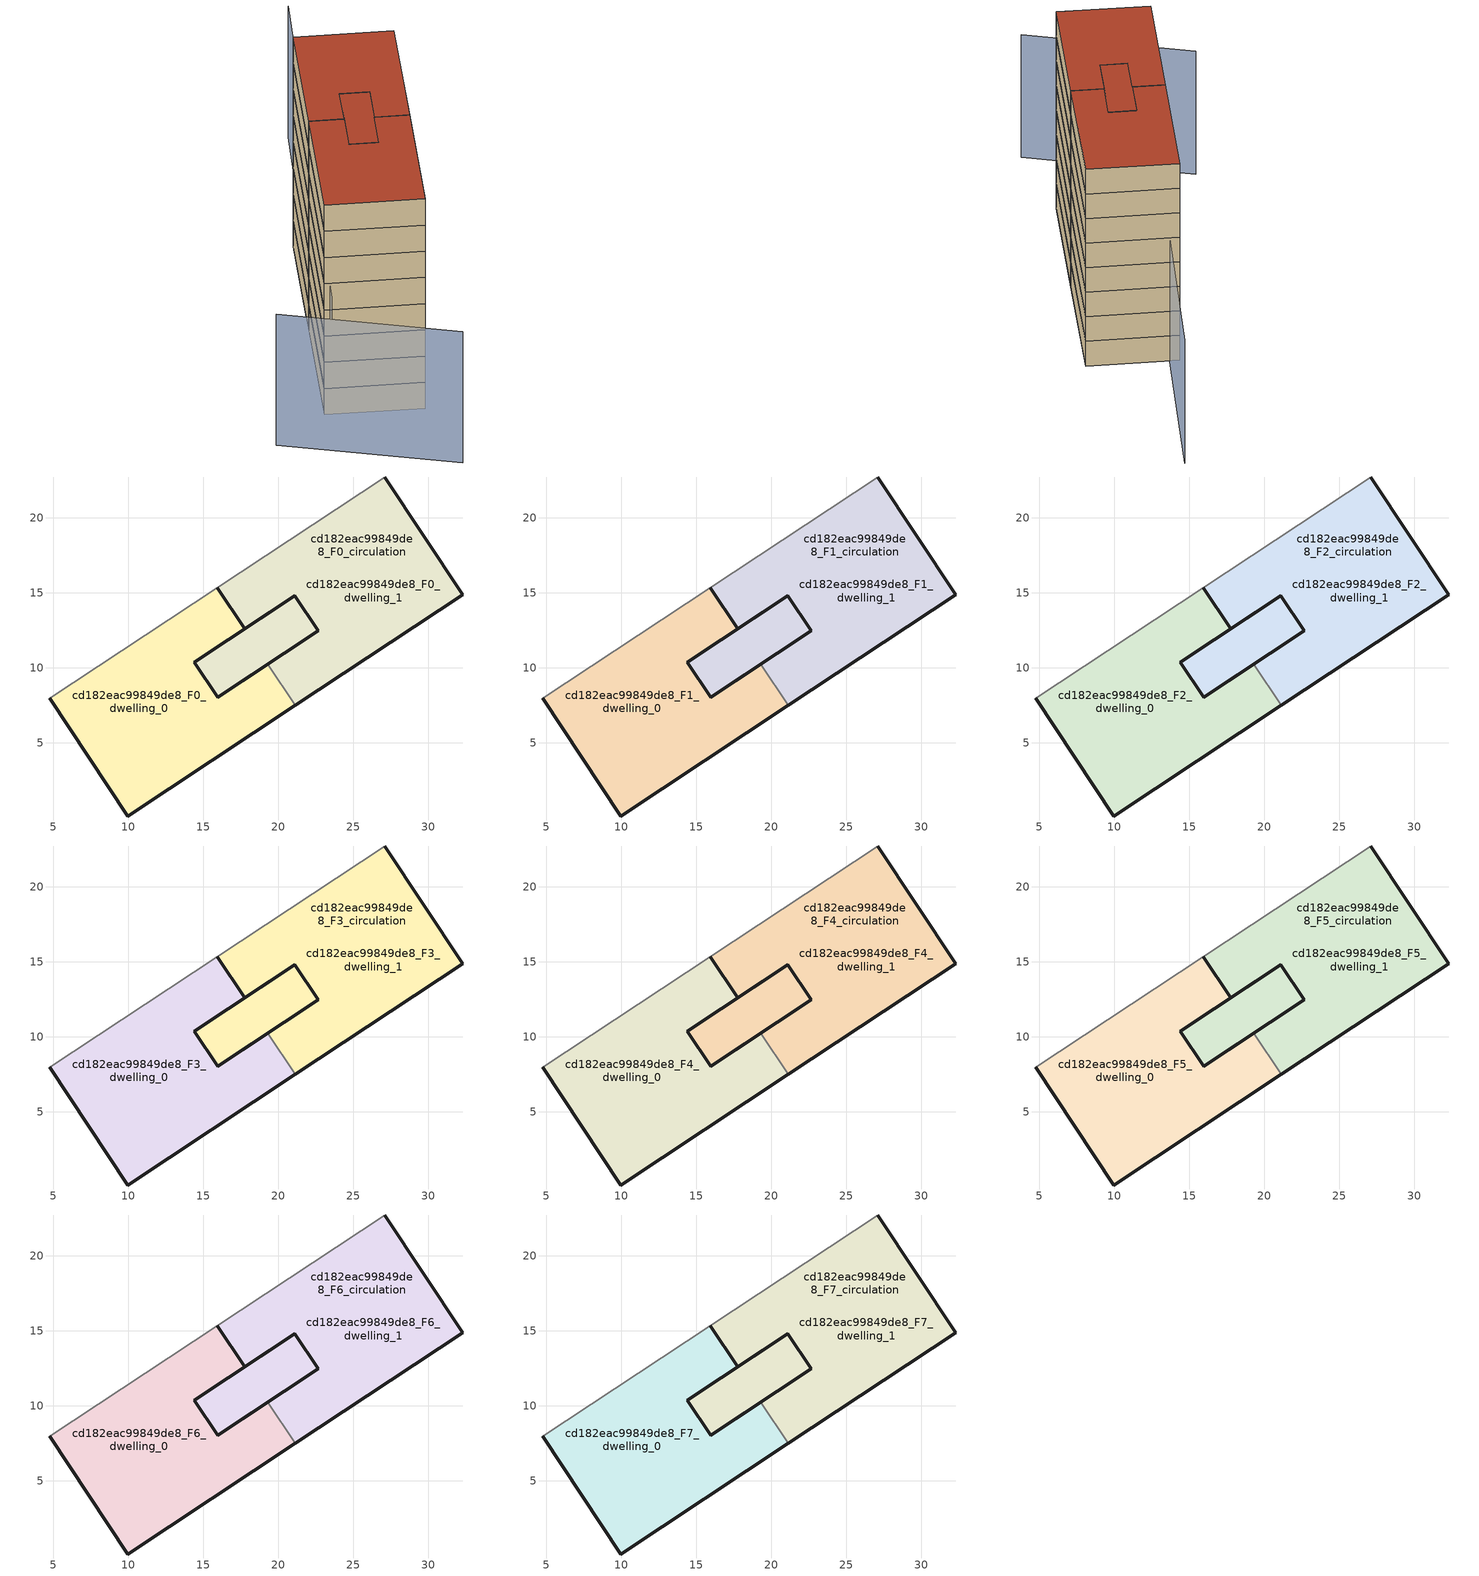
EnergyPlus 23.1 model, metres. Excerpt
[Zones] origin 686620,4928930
cd182eac99849de8_F0_dwelling_0
 floor ground (EU_floor_Construction): 17.77,12.59 14.42,10.37 15.97,8.02 19.32,10.23 21.13,7.49 9.97,0.11 4.79,7.95 15.95,15.33 z0
 wall outside (EU_wall_Construction): 4.79,7.95 9.97,0.11 21.13,7.49 / 19.32,10.23 15.97,8.02 14.42,10.37 17.77,12.59 15.95,15.33 z0:3
 wall adiabatic (EU_wall_Construction): 15.95,15.33 4.79,7.95 z0:3
 wall to cd182eac99849de8_F0_dwelling_1 (EU_wall_Construction): 21.13,7.49 19.32,10.23 z0:3
cd182eac99849de8_F0_dwelling_1
 floor ground (EU_floor_Construction): 27.12,22.71 32.3,14.87 21.13,7.49 19.32,10.23 22.67,12.45 21.12,14.8 17.77,12.59 15.95,15.33 z0; 21.12,14.8 22.67,12.45 19.32,10.23 15.97,8.02 14.42,10.37 17.77,12.59 z0
 wall outside (EU_wall_Construction): 21.13,7.49 32.3,14.87 27.12,22.71 / 15.95,15.33 17.77,12.59 21.12,14.8 22.67,12.45 19.32,10.23 z0:3
 wall adiabatic (EU_wall_Construction): 27.12,22.71 15.95,15.33 z0:3
cd182eac99849de8_F0_circulation
 floor ground (EU_floor_Construction): 27.12,22.71 32.3,14.87 21.13,7.49 19.32,10.23 22.67,12.45 21.12,14.8 17.77,12.59 15.95,15.33 z0; 21.12,14.8 22.67,12.45 19.32,10.23 15.97,8.02 14.42,10.37 17.77,12.59 z0
 wall outside (EU_wall_Construction): 22.67,12.45 21.12,14.8 14.42,10.37 15.97,8.02 22.67,12.45 z0:3
cd182eac99849de8_F1_dwelling_0
 floor to cd182eac99849de8_F0_dwelling_0 (EU_floor_Construction): 17.77,12.59 14.42,10.37 15.97,8.02 19.32,10.23 21.13,7.49 9.97,0.11 4.79,7.95 15.95,15.33 z3
 wall outside (EU_wall_Construction): 4.79,7.95 9.97,0.11 21.13,7.49 / 19.32,10.23 15.97,8.02 14.42,10.37 17.77,12.59 15.95,15.33 z3:6
 wall adiabatic (EU_wall_Construction): 15.95,15.33 4.79,7.95 z3:6
 wall to cd182eac99849de8_F1_dwelling_1 (EU_wall_Construction): 21.13,7.49 19.32,10.23 z3:6
cd182eac99849de8_F1_dwelling_1
 floor outside (EU_floor_Construction): 27.12,22.71 32.3,14.87 21.13,7.49 19.32,10.23 22.67,12.45 21.12,14.8 17.77,12.59 15.95,15.33 z3; 21.12,14.8 22.67,12.45 19.32,10.23 15.97,8.02 14.42,10.37 17.77,12.59 z3
 wall outside (EU_wall_Construction): 21.13,7.49 32.3,14.87 27.12,22.71 / 15.95,15.33 17.77,12.59 21.12,14.8 22.67,12.45 19.32,10.23 z3:6
 wall adiabatic (EU_wall_Construction): 27.12,22.71 15.95,15.33 z3:6
cd182eac99849de8_F1_circulation
 floor to cd182eac99849de8_F0_circulation (EU_floor_Construction): 21.12,14.8 22.67,12.45 19.32,10.23 15.97,8.02 14.42,10.37 17.77,12.59 z3; 27.12,22.71 32.3,14.87 21.13,7.49 19.32,10.23 22.67,12.45 21.12,14.8 17.77,12.59 15.95,15.33 z3
 wall outside (EU_wall_Construction): 22.67,12.45 21.12,14.8 14.42,10.37 15.97,8.02 22.67,12.45 z3:6
cd182eac99849de8_F2_dwelling_0
 floor to cd182eac99849de8_F1_dwelling_0 (EU_floor_Construction): 17.77,12.59 14.42,10.37 15.97,8.02 19.32,10.23 21.13,7.49 9.97,0.11 4.79,7.95 15.95,15.33 z6
 wall outside (EU_wall_Construction): 4.79,7.95 9.97,0.11 21.13,7.49 / 19.32,10.23 15.97,8.02 14.42,10.37 17.77,12.59 15.95,15.33 z6:9
 wall adiabatic (EU_wall_Construction): 15.95,15.33 4.79,7.95 z6:9
 wall to cd182eac99849de8_F2_dwelling_1 (EU_wall_Construction): 21.13,7.49 19.32,10.23 z6:9
cd182eac99849de8_F2_dwelling_1
 floor outside (EU_floor_Construction): 27.12,22.71 32.3,14.87 21.13,7.49 19.32,10.23 22.67,12.45 21.12,14.8 17.77,12.59 15.95,15.33 z6; 21.12,14.8 22.67,12.45 19.32,10.23 15.97,8.02 14.42,10.37 17.77,12.59 z6
 wall outside (EU_wall_Construction): 21.13,7.49 32.3,14.87 27.12,22.71 / 15.95,15.33 17.77,12.59 21.12,14.8 22.67,12.45 19.32,10.23 z6:9
 wall adiabatic (EU_wall_Construction): 27.12,22.71 15.95,15.33 z6:9
cd182eac99849de8_F2_circulation
 floor to cd182eac99849de8_F1_circulation (EU_floor_Construction): 21.12,14.8 22.67,12.45 19.32,10.23 15.97,8.02 14.42,10.37 17.77,12.59 z6; 27.12,22.71 32.3,14.87 21.13,7.49 19.32,10.23 22.67,12.45 21.12,14.8 17.77,12.59 15.95,15.33 z6
 wall outside (EU_wall_Construction): 22.67,12.45 21.12,14.8 14.42,10.37 15.97,8.02 22.67,12.45 z6:9
cd182eac99849de8_F3_dwelling_0
 floor to cd182eac99849de8_F2_dwelling_0 (EU_floor_Construction): 17.77,12.59 14.42,10.37 15.97,8.02 19.32,10.23 21.13,7.49 9.97,0.11 4.79,7.95 15.95,15.33 z9
 wall outside (EU_wall_Construction): 4.79,7.95 9.97,0.11 21.13,7.49 / 19.32,10.23 15.97,8.02 14.42,10.37 17.77,12.59 15.95,15.33 z9:12
 wall adiabatic (EU_wall_Construction): 15.95,15.33 4.79,7.95 z9:12
 wall to cd182eac99849de8_F3_dwelling_1 (EU_wall_Construction): 21.13,7.49 19.32,10.23 z9:12
cd182eac99849de8_F3_dwelling_1
 floor outside (EU_floor_Construction): 27.12,22.71 32.3,14.87 21.13,7.49 19.32,10.23 22.67,12.45 21.12,14.8 17.77,12.59 15.95,15.33 z9; 21.12,14.8 22.67,12.45 19.32,10.23 15.97,8.02 14.42,10.37 17.77,12.59 z9
 wall outside (EU_wall_Construction): 21.13,7.49 32.3,14.87 27.12,22.71 / 15.95,15.33 17.77,12.59 21.12,14.8 22.67,12.45 19.32,10.23 z9:12
 wall adiabatic (EU_wall_Construction): 27.12,22.71 15.95,15.33 z9:12
cd182eac99849de8_F3_circulation
 floor to cd182eac99849de8_F2_circulation (EU_floor_Construction): 21.12,14.8 22.67,12.45 19.32,10.23 15.97,8.02 14.42,10.37 17.77,12.59 z9; 27.12,22.71 32.3,14.87 21.13,7.49 19.32,10.23 22.67,12.45 21.12,14.8 17.77,12.59 15.95,15.33 z9
 wall outside (EU_wall_Construction): 22.67,12.45 21.12,14.8 14.42,10.37 15.97,8.02 22.67,12.45 z9:12
cd182eac99849de8_F4_dwelling_0
 floor to cd182eac99849de8_F3_dwelling_0 (EU_floor_Construction): 17.77,12.59 14.42,10.37 15.97,8.02 19.32,10.23 21.13,7.49 9.97,0.11 4.79,7.95 15.95,15.33 z12
 wall outside (EU_wall_Construction): 4.79,7.95 9.97,0.11 21.13,7.49 / 19.32,10.23 15.97,8.02 14.42,10.37 17.77,12.59 15.95,15.33 z12:15
 wall adiabatic (EU_wall_Construction): 15.95,15.33 4.79,7.95 z12:15
 wall to cd182eac99849de8_F4_dwelling_1 (EU_wall_Construction): 21.13,7.49 19.32,10.23 z12:15
cd182eac99849de8_F4_dwelling_1
 floor outside (EU_floor_Construction): 27.12,22.71 32.3,14.87 21.13,7.49 19.32,10.23 22.67,12.45 21.12,14.8 17.77,12.59 15.95,15.33 z12; 21.12,14.8 22.67,12.45 19.32,10.23 15.97,8.02 14.42,10.37 17.77,12.59 z12
 wall outside (EU_wall_Construction): 21.13,7.49 32.3,14.87 27.12,22.71 / 15.95,15.33 17.77,12.59 21.12,14.8 22.67,12.45 19.32,10.23 z12:15
 wall adiabatic (EU_wall_Construction): 27.12,22.71 15.95,15.33 z12:15
cd182eac99849de8_F4_circulation
 floor to cd182eac99849de8_F3_circulation (EU_floor_Construction): 21.12,14.8 22.67,12.45 19.32,10.23 15.97,8.02 14.42,10.37 17.77,12.59 z12; 27.12,22.71 32.3,14.87 21.13,7.49 19.32,10.23 22.67,12.45 21.12,14.8 17.77,12.59 15.95,15.33 z12
 wall outside (EU_wall_Construction): 22.67,12.45 21.12,14.8 14.42,10.37 15.97,8.02 22.67,12.45 z12:15
cd182eac99849de8_F5_dwelling_0
 floor to cd182eac99849de8_F4_dwelling_0 (EU_floor_Construction): 17.77,12.59 14.42,10.37 15.97,8.02 19.32,10.23 21.13,7.49 9.97,0.11 4.79,7.95 15.95,15.33 z15
 wall outside (EU_wall_Construction): 4.79,7.95 9.97,0.11 21.13,7.49 / 19.32,10.23 15.97,8.02 14.42,10.37 17.77,12.59 15.95,15.33 z15:18
 wall adiabatic (EU_wall_Construction): 15.95,15.33 4.79,7.95 z15:18
 wall to cd182eac99849de8_F5_dwelling_1 (EU_wall_Construction): 21.13,7.49 19.32,10.23 z15:18
cd182eac99849de8_F5_dwelling_1
 floor outside (EU_floor_Construction): 27.12,22.71 32.3,14.87 21.13,7.49 19.32,10.23 22.67,12.45 21.12,14.8 17.77,12.59 15.95,15.33 z15; 21.12,14.8 22.67,12.45 19.32,10.23 15.97,8.02 14.42,10.37 17.77,12.59 z15
 wall outside (EU_wall_Construction): 21.13,7.49 32.3,14.87 27.12,22.71 / 15.95,15.33 17.77,12.59 21.12,14.8 22.67,12.45 19.32,10.23 z15:18
 wall adiabatic (EU_wall_Construction): 27.12,22.71 15.95,15.33 z15:18
cd182eac99849de8_F5_circulation
 floor to cd182eac99849de8_F4_circulation (EU_floor_Construction): 21.12,14.8 22.67,12.45 19.32,10.23 15.97,8.02 14.42,10.37 17.77,12.59 z15; 27.12,22.71 32.3,14.87 21.13,7.49 19.32,10.23 22.67,12.45 21.12,14.8 17.77,12.59 15.95,15.33 z15
 wall outside (EU_wall_Construction): 22.67,12.45 21.12,14.8 14.42,10.37 15.97,8.02 22.67,12.45 z15:18
cd182eac99849de8_F6_dwelling_0
 floor to cd182eac99849de8_F5_dwelling_0 (EU_floor_Construction): 17.77,12.59 14.42,10.37 15.97,8.02 19.32,10.23 21.13,7.49 9.97,0.11 4.79,7.95 15.95,15.33 z18
 wall outside (EU_wall_Construction): 4.79,7.95 9.97,0.11 21.13,7.49 / 19.32,10.23 15.97,8.02 14.42,10.37 17.77,12.59 15.95,15.33 z18:21
 wall adiabatic (EU_wall_Construction): 15.95,15.33 4.79,7.95 z18:21
 wall to cd182eac99849de8_F6_dwelling_1 (EU_wall_Construction): 21.13,7.49 19.32,10.23 z18:21
cd182eac99849de8_F6_dwelling_1
 floor outside (EU_floor_Construction): 27.12,22.71 32.3,14.87 21.13,7.49 19.32,10.23 22.67,12.45 21.12,14.8 17.77,12.59 15.95,15.33 z18; 21.12,14.8 22.67,12.45 19.32,10.23 15.97,8.02 14.42,10.37 17.77,12.59 z18
 wall outside (EU_wall_Construction): 21.13,7.49 32.3,14.87 27.12,22.71 / 15.95,15.33 17.77,12.59 21.12,14.8 22.67,12.45 19.32,10.23 z18:21
 wall adiabatic (EU_wall_Construction): 27.12,22.71 15.95,15.33 z18:21
cd182eac99849de8_F6_circulation
 floor to cd182eac99849de8_F5_circulation (EU_floor_Construction): 21.12,14.8 22.67,12.45 19.32,10.23 15.97,8.02 14.42,10.37 17.77,12.59 z18; 27.12,22.71 32.3,14.87 21.13,7.49 19.32,10.23 22.67,12.45 21.12,14.8 17.77,12.59 15.95,15.33 z18
 wall outside (EU_wall_Construction): 22.67,12.45 21.12,14.8 14.42,10.37 15.97,8.02 22.67,12.45 z18:21
cd182eac99849de8_F7_dwelling_0
 floor to cd182eac99849de8_F6_dwelling_0 (EU_floor_Construction): 17.77,12.59 14.42,10.37 15.97,8.02 19.32,10.23 21.13,7.49 9.97,0.11 4.79,7.95 15.95,15.33 z21
 wall outside (EU_wall_Construction): 4.79,7.95 9.97,0.11 21.13,7.49 / 19.32,10.23 15.97,8.02 14.42,10.37 17.77,12.59 15.95,15.33 z21:24
 wall adiabatic (EU_wall_Construction): 15.95,15.33 4.79,7.95 z21:24
 wall to cd182eac99849de8_F7_dwelling_1 (EU_wall_Construction): 21.13,7.49 19.32,10.23 z21:24
 roof outside (EU_roof_Construction): 21.13,7.49 19.32,10.23 15.97,8.02 14.42,10.37 17.77,12.59 15.95,15.33 4.79,7.95 9.97,0.11 z24
cd182eac99849de8_F7_dwelling_1
 floor outside (EU_floor_Construction): 27.12,22.71 32.3,14.87 21.13,7.49 19.32,10.23 22.67,12.45 21.12,14.8 17.77,12.59 15.95,15.33 z21; 21.12,14.8 22.67,12.45 19.32,10.23 15.97,8.02 14.42,10.37 17.77,12.59 z21
 wall outside (EU_wall_Construction): 21.13,7.49 32.3,14.87 27.12,22.71 / 15.95,15.33 17.77,12.59 21.12,14.8 22.67,12.45 19.32,10.23 z21:24
 wall adiabatic (EU_wall_Construction): 27.12,22.71 15.95,15.33 z21:24
 roof outside (EU_roof_Construction): 19.32,10.23 22.67,12.45 21.12,14.8 17.77,12.59 14.42,10.37 15.97,8.02 z24; 32.3,14.87 27.12,22.71 15.95,15.33 17.77,12.59 21.12,14.8 22.67,12.45 19.32,10.23 21.13,7.49 z24
cd182eac99849de8_F7_circulation
 floor to cd182eac99849de8_F6_circulation (EU_floor_Construction): 21.12,14.8 22.67,12.45 19.32,10.23 15.97,8.02 14.42,10.37 17.77,12.59 z21; 27.12,22.71 32.3,14.87 21.13,7.49 19.32,10.23 22.67,12.45 21.12,14.8 17.77,12.59 15.95,15.33 z21
 wall outside (EU_wall_Construction): 22.67,12.45 21.12,14.8 14.42,10.37 15.97,8.02 22.67,12.45 z21:24
 roof outside (EU_roof_Construction): 19.32,10.23 22.67,12.45 21.12,14.8 17.77,12.59 14.42,10.37 15.97,8.02 z24; 32.3,14.87 27.12,22.71 15.95,15.33 17.77,12.59 21.12,14.8 22.67,12.45 19.32,10.23 21.13,7.49 z24
shading: -1.5,9.71 3.89,-6.93 / 42.35,31.11 3.15,6.36 z0:15
[Building]
EU S2 Campaign: North Axis=0; Terrain=City; Solar Distribution=FullExterior
[Site:Location]
Bologna: Latitude=44.5; Longitude=11.25; Time Zone=1; Elevation=37
[SizingPeriod:WeatherFileDays]
AnnualSizingPeriod: Begin Month=1; Begin Day of Month=1; End Month=12; End Day of Month=31; Day of Week for Start Day=Monday; Use Weather File Daylight Saving Period=No; Use Weather File Rain and Snow Indicators=No
[MATERIAL]
EU_InternalMass_Material: Roughness=MediumRough; Thickness=0.1; Conductivity=1; Density=1800; Specific Heat=900; Thermal Absorptance=0.9; Solar Absorptance=0.7; Visible Absorptance=0.7
[MATERIAL:NOMASS] Roughness=MediumRough; Thermal Absorptance=0.9; Solar Absorptance=0.7; Visible Absorptance=0.7
Name | Thermal Resistance
EU_wall_NoMass | 0.905828
EU_roof_NoMass | 0.37593
EU_floor_NoMass | 0.67114
[CONSTRUCTION]
EU_wall_Construction: EU_wall_NoMass
EU_roof_Construction: EU_roof_NoMass
EU_floor_Construction: EU_floor_NoMass
EU_InternalMass_Construction: EU_InternalMass_Material
[ZONE] Type=1; Multiplier=1; Ceiling Height=autocalculate; Floor Area=autocalculate; Part of Total Floor Area=Yes
Name | Volume
cd182eac99849de8_F0_dwelling_0; cd182eac99849de8_F1_dwelling_0; cd182eac99849de8_F2_dwelling_0; cd182eac99849de8_F3_dwelling_0; cd182eac99849de8_F4_dwelling_0; cd182eac99849de8_F5_dwelling_0; cd182eac99849de8_F6_dwelling_0; cd182eac99849de8_F7_dwelling_0 | 343.221
cd182eac99849de8_F0_dwelling_1; cd182eac99849de8_F1_dwelling_1; cd182eac99849de8_F2_dwelling_1; cd182eac99849de8_F3_dwelling_1; cd182eac99849de8_F4_dwelling_1; cd182eac99849de8_F5_dwelling_1; cd182eac99849de8_F6_dwelling_1; cd182eac99849de8_F7_dwelling_1; cd182eac99849de8_F0_circulation; cd182eac99849de8_F1_circulation; cd182eac99849de8_F2_circulation; cd182eac99849de8_F3_circulation; cd182eac99849de8_F4_circulation; cd182eac99849de8_F5_circulation; cd182eac99849de8_F6_circulation; cd182eac99849de8_F7_circulation | 411.111
[INTERNALMASS] Construction=EU_InternalMass_Construction; Surface Area=114.407
Name | Zone or ZoneList
cd182eac99849de8_F0_dwelling_0_EU_InternalMass | cd182eac99849de8_F0_dwelling_0
cd182eac99849de8_F0_dwelling_1_EU_InternalMass | cd182eac99849de8_F0_dwelling_1
cd182eac99849de8_F1_dwelling_0_EU_InternalMass | cd182eac99849de8_F1_dwelling_0
cd182eac99849de8_F1_dwelling_1_EU_InternalMass | cd182eac99849de8_F1_dwelling_1
cd182eac99849de8_F2_dwelling_0_EU_InternalMass | cd182eac99849de8_F2_dwelling_0
cd182eac99849de8_F2_dwelling_1_EU_InternalMass | cd182eac99849de8_F2_dwelling_1
cd182eac99849de8_F3_dwelling_0_EU_InternalMass | cd182eac99849de8_F3_dwelling_0
cd182eac99849de8_F3_dwelling_1_EU_InternalMass | cd182eac99849de8_F3_dwelling_1
cd182eac99849de8_F4_dwelling_0_EU_InternalMass | cd182eac99849de8_F4_dwelling_0
cd182eac99849de8_F4_dwelling_1_EU_InternalMass | cd182eac99849de8_F4_dwelling_1
cd182eac99849de8_F5_dwelling_0_EU_InternalMass | cd182eac99849de8_F5_dwelling_0
cd182eac99849de8_F5_dwelling_1_EU_InternalMass | cd182eac99849de8_F5_dwelling_1
cd182eac99849de8_F6_dwelling_0_EU_InternalMass | cd182eac99849de8_F6_dwelling_0
cd182eac99849de8_F6_dwelling_1_EU_InternalMass | cd182eac99849de8_F6_dwelling_1
cd182eac99849de8_F7_dwelling_0_EU_InternalMass | cd182eac99849de8_F7_dwelling_0
cd182eac99849de8_F7_dwelling_1_EU_InternalMass | cd182eac99849de8_F7_dwelling_1
[OTHEREQUIPMENT] Fuel Type=Electricity; Design Level Calculation Method=Watts/Area; Power per Zone Floor Area=1; Fraction Latent=0; Fraction Radiant=0; Fraction Lost=0; Carbon Dioxide Generation Rate=0; EndUse Subcategory=EU_Step8_InternalGains
Name | Zone or ZoneList or Space or SpaceList | Schedule
EU_Step8_InternalGain_cd182eac99849de8_F0_dwelling_0_f000 | cd182eac99849de8_F0_dwelling_0 | EU_Step8_GainSchedule_cd182eac99849de8_F0_dwelling_0_f000
EU_Step8_InternalGain_cd182eac99849de8_F0_dwelling_1_f000 | cd182eac99849de8_F0_dwelling_1 | EU_Step8_GainSchedule_cd182eac99849de8_F0_dwelling_1_f000
EU_Step8_InternalGain_cd182eac99849de8_F1_dwelling_0_f000 | cd182eac99849de8_F1_dwelling_0 | EU_Step8_GainSchedule_cd182eac99849de8_F1_dwelling_0_f000
EU_Step8_InternalGain_cd182eac99849de8_F1_dwelling_1_f000 | cd182eac99849de8_F1_dwelling_1 | EU_Step8_GainSchedule_cd182eac99849de8_F1_dwelling_1_f000
EU_Step8_InternalGain_cd182eac99849de8_F2_dwelling_0_f000 | cd182eac99849de8_F2_dwelling_0 | EU_Step8_GainSchedule_cd182eac99849de8_F2_dwelling_0_f000
EU_Step8_InternalGain_cd182eac99849de8_F2_dwelling_1_f000 | cd182eac99849de8_F2_dwelling_1 | EU_Step8_GainSchedule_cd182eac99849de8_F2_dwelling_1_f000
EU_Step8_InternalGain_cd182eac99849de8_F3_dwelling_0_f000 | cd182eac99849de8_F3_dwelling_0 | EU_Step8_GainSchedule_cd182eac99849de8_F3_dwelling_0_f000
EU_Step8_InternalGain_cd182eac99849de8_F3_dwelling_1_f000 | cd182eac99849de8_F3_dwelling_1 | EU_Step8_GainSchedule_cd182eac99849de8_F3_dwelling_1_f000
EU_Step8_InternalGain_cd182eac99849de8_F4_dwelling_0_f000 | cd182eac99849de8_F4_dwelling_0 | EU_Step8_GainSchedule_cd182eac99849de8_F4_dwelling_0_f000
EU_Step8_InternalGain_cd182eac99849de8_F4_dwelling_1_f000 | cd182eac99849de8_F4_dwelling_1 | EU_Step8_GainSchedule_cd182eac99849de8_F4_dwelling_1_f000
EU_Step8_InternalGain_cd182eac99849de8_F5_dwelling_0_f000 | cd182eac99849de8_F5_dwelling_0 | EU_Step8_GainSchedule_cd182eac99849de8_F5_dwelling_0_f000
EU_Step8_InternalGain_cd182eac99849de8_F5_dwelling_1_f000 | cd182eac99849de8_F5_dwelling_1 | EU_Step8_GainSchedule_cd182eac99849de8_F5_dwelling_1_f000
EU_Step8_InternalGain_cd182eac99849de8_F6_dwelling_0_f000 | cd182eac99849de8_F6_dwelling_0 | EU_Step8_GainSchedule_cd182eac99849de8_F6_dwelling_0_f000
EU_Step8_InternalGain_cd182eac99849de8_F6_dwelling_1_f000 | cd182eac99849de8_F6_dwelling_1 | EU_Step8_GainSchedule_cd182eac99849de8_F6_dwelling_1_f000
EU_Step8_InternalGain_cd182eac99849de8_F7_dwelling_0_f000 | cd182eac99849de8_F7_dwelling_0 | EU_Step8_GainSchedule_cd182eac99849de8_F7_dwelling_0_f000
EU_Step8_InternalGain_cd182eac99849de8_F7_dwelling_1_f000 | cd182eac99849de8_F7_dwelling_1 | EU_Step8_GainSchedule_cd182eac99849de8_F7_dwelling_1_f000
[ZONEINFILTRATION:DESIGNFLOWRATE] Schedule=EU_AlwaysOn; Design Flow Rate Calculation Method=Flow/Area; Flow Rate per Floor Area=0.0005; Constant Term Coefficient=1; Temperature Term Coefficient=0; Velocity Term Coefficient=0; Velocity Squared Term Coefficient=0
Name | Zone or ZoneList or Space or SpaceList
EU_Circulation_Infiltration_cd182eac99849de8_F0_circulation | cd182eac99849de8_F0_circulation
EU_Circulation_Infiltration_cd182eac99849de8_F1_circulation | cd182eac99849de8_F1_circulation
EU_Circulation_Infiltration_cd182eac99849de8_F2_circulation | cd182eac99849de8_F2_circulation
EU_Circulation_Infiltration_cd182eac99849de8_F3_circulation | cd182eac99849de8_F3_circulation
EU_Circulation_Infiltration_cd182eac99849de8_F4_circulation | cd182eac99849de8_F4_circulation
EU_Circulation_Infiltration_cd182eac99849de8_F5_circulation | cd182eac99849de8_F5_circulation
EU_Circulation_Infiltration_cd182eac99849de8_F6_circulation | cd182eac99849de8_F6_circulation
EU_Circulation_Infiltration_cd182eac99849de8_F7_circulation | cd182eac99849de8_F7_circulation
[ZONEVENTILATION:DESIGNFLOWRATE] Schedule=EU_AlwaysOn; Design Flow Rate Calculation Method=AirChanges/Hour; Air Changes per Hour=0.73129; Ventilation Type=Natural; Fan Pressure Rise=0; Fan Total Efficiency=1; Constant Term Coefficient=1; Temperature Term Coefficient=0; Velocity Term Coefficient=0; Velocity Squared Term Coefficient=0; Minimum Indoor Temperature=-100; Maximum Indoor Temperature=100; Delta Temperature=-100; Minimum Outdoor Temperature=-100; Maximum Outdoor Temperature=100; Maximum Wind Speed=40
Name | Zone or ZoneList or Space or SpaceList
EU_ConstantAir_cd182eac99849de8_F0_dwelling_0 | cd182eac99849de8_F0_dwelling_0
EU_ConstantAir_cd182eac99849de8_F0_dwelling_1 | cd182eac99849de8_F0_dwelling_1
EU_ConstantAir_cd182eac99849de8_F1_dwelling_0 | cd182eac99849de8_F1_dwelling_0
EU_ConstantAir_cd182eac99849de8_F1_dwelling_1 | cd182eac99849de8_F1_dwelling_1
EU_ConstantAir_cd182eac99849de8_F2_dwelling_0 | cd182eac99849de8_F2_dwelling_0
EU_ConstantAir_cd182eac99849de8_F2_dwelling_1 | cd182eac99849de8_F2_dwelling_1
EU_ConstantAir_cd182eac99849de8_F3_dwelling_0 | cd182eac99849de8_F3_dwelling_0
EU_ConstantAir_cd182eac99849de8_F3_dwelling_1 | cd182eac99849de8_F3_dwelling_1
EU_ConstantAir_cd182eac99849de8_F4_dwelling_0 | cd182eac99849de8_F4_dwelling_0
EU_ConstantAir_cd182eac99849de8_F4_dwelling_1 | cd182eac99849de8_F4_dwelling_1
EU_ConstantAir_cd182eac99849de8_F5_dwelling_0 | cd182eac99849de8_F5_dwelling_0
EU_ConstantAir_cd182eac99849de8_F5_dwelling_1 | cd182eac99849de8_F5_dwelling_1
EU_ConstantAir_cd182eac99849de8_F6_dwelling_0 | cd182eac99849de8_F6_dwelling_0
EU_ConstantAir_cd182eac99849de8_F6_dwelling_1 | cd182eac99849de8_F6_dwelling_1
EU_ConstantAir_cd182eac99849de8_F7_dwelling_0 | cd182eac99849de8_F7_dwelling_0
EU_ConstantAir_cd182eac99849de8_F7_dwelling_1 | cd182eac99849de8_F7_dwelling_1
[HVACTEMPLATE:THERMOSTAT] Constant Heating Setpoint=20; Constant Cooling Setpoint=50
EU_HeatOnly_cd182eac99849de8_F0_dwelling_0; EU_HeatOnly_cd182eac99849de8_F0_dwelling_1; EU_HeatOnly_cd182eac99849de8_F1_dwelling_0; EU_HeatOnly_cd182eac99849de8_F1_dwelling_1; EU_HeatOnly_cd182eac99849de8_F2_dwelling_0; EU_HeatOnly_cd182eac99849de8_F2_dwelling_1; EU_HeatOnly_cd182eac99849de8_F3_dwelling_0; EU_HeatOnly_cd182eac99849de8_F3_dwelling_1; EU_HeatOnly_cd182eac99849de8_F4_dwelling_0; EU_HeatOnly_cd182eac99849de8_F4_dwelling_1; EU_HeatOnly_cd182eac99849de8_F5_dwelling_0; EU_HeatOnly_cd182eac99849de8_F5_dwelling_1; EU_HeatOnly_cd182eac99849de8_F6_dwelling_0; EU_HeatOnly_cd182eac99849de8_F6_dwelling_1; EU_HeatOnly_cd182eac99849de8_F7_dwelling_0; EU_HeatOnly_cd182eac99849de8_F7_dwelling_1
[HVACTEMPLATE:ZONE:IDEALLOADSAIRSYSTEM] System Availability Schedule=EU_AlwaysOn; Maximum Heating Supply Air Temperature=50; Minimum Cooling Supply Air Temperature=13; Maximum Heating Supply Air Humidity Ratio=0.0156; Minimum Cooling Supply Air Humidity Ratio=0.0077; Heating Limit=NoLimit; Cooling Limit=NoLimit; Heating Availability Schedule=EU_AlwaysOn; Cooling Availability Schedule=EU_CoolingOff; Dehumidification Control Type=ConstantSensibleHeatRatio; Cooling Sensible Heat Ratio=0.7; Dehumidification Setpoint=60; Humidification Control Type=None; Humidification Setpoint=30; Outdoor Air Method=None; Outdoor Air Flow Rate per Person=0.00944; Outdoor Air Flow Rate per Zone Floor Area=0; Outdoor Air Flow Rate per Zone=0; Demand Controlled Ventilation Type=None; Outdoor Air Economizer Type=NoEconomizer; Heat Recovery Type=None; Sensible Heat Recovery Effectiveness=0.7; Latent Heat Recovery Effectiveness=0.65
Name | Template Thermostat
cd182eac99849de8_F0_dwelling_0 | EU_HeatOnly_cd182eac99849de8_F0_dwelling_0
cd182eac99849de8_F0_dwelling_1 | EU_HeatOnly_cd182eac99849de8_F0_dwelling_1
cd182eac99849de8_F1_dwelling_0 | EU_HeatOnly_cd182eac99849de8_F1_dwelling_0
cd182eac99849de8_F1_dwelling_1 | EU_HeatOnly_cd182eac99849de8_F1_dwelling_1
cd182eac99849de8_F2_dwelling_0 | EU_HeatOnly_cd182eac99849de8_F2_dwelling_0
cd182eac99849de8_F2_dwelling_1 | EU_HeatOnly_cd182eac99849de8_F2_dwelling_1
cd182eac99849de8_F3_dwelling_0 | EU_HeatOnly_cd182eac99849de8_F3_dwelling_0
cd182eac99849de8_F3_dwelling_1 | EU_HeatOnly_cd182eac99849de8_F3_dwelling_1
cd182eac99849de8_F4_dwelling_0 | EU_HeatOnly_cd182eac99849de8_F4_dwelling_0
cd182eac99849de8_F4_dwelling_1 | EU_HeatOnly_cd182eac99849de8_F4_dwelling_1
cd182eac99849de8_F5_dwelling_0 | EU_HeatOnly_cd182eac99849de8_F5_dwelling_0
cd182eac99849de8_F5_dwelling_1 | EU_HeatOnly_cd182eac99849de8_F5_dwelling_1
cd182eac99849de8_F6_dwelling_0 | EU_HeatOnly_cd182eac99849de8_F6_dwelling_0
cd182eac99849de8_F6_dwelling_1 | EU_HeatOnly_cd182eac99849de8_F6_dwelling_1
cd182eac99849de8_F7_dwelling_0 | EU_HeatOnly_cd182eac99849de8_F7_dwelling_0
cd182eac99849de8_F7_dwelling_1 | EU_HeatOnly_cd182eac99849de8_F7_dwelling_1
[SIZING:ZONE] Zone Cooling Design Supply Air Temperature Input Method=SupplyAirTemperature; Zone Cooling Design Supply Air Temperature=13; Zone Heating Design Supply Air Temperature Input Method=SupplyAirTemperature; Zone Heating Design Supply Air Temperature=50; Zone Cooling Design Supply Air Humidity Ratio=0.008; Zone Heating Design Supply Air Humidity Ratio=0.008; Cooling Design Air Flow Method=DesignDay; Cooling Design Air Flow Rate=0; Cooling Minimum Air Flow per Zone Floor Area=0.000762; Cooling Minimum Air Flow=0; Cooling Minimum Air Flow Fraction=0.2; Heating Design Air Flow Method=DesignDay; Heating Design Air Flow Rate=0; Heating Maximum Air Flow per Zone Floor Area=0.002032; Heating Maximum Air Flow=0.141576; Heating Maximum Air Flow Fraction=0.3; Account for Dedicated Outdoor Air System=No; Dedicated Outdoor Air System Control Strategy=NeutralSupplyAir; Dedicated Outdoor Air Low Setpoint Temperature for Design=autosize; Dedicated Outdoor Air High Setpoint Temperature for Design=autosize; Zone Load Sizing Method=Sensible Load Only No Latent Load; Zone Latent Cooling Design Supply Air Humidity Ratio Input Method=HumidityRatioDifference; Zone Cooling Design Supply Air Humidity Ratio Difference=0.005; Zone Latent Heating Design Supply Air Humidity Ratio Input Method=HumidityRatioDifference; Zone Humidification Design Supply Air Humidity Ratio Difference=0.005
cd182eac99849de8_F0_dwelling_0; cd182eac99849de8_F0_dwelling_1; cd182eac99849de8_F1_dwelling_0; cd182eac99849de8_F1_dwelling_1; cd182eac99849de8_F2_dwelling_0; cd182eac99849de8_F2_dwelling_1; cd182eac99849de8_F3_dwelling_0; cd182eac99849de8_F3_dwelling_1; cd182eac99849de8_F4_dwelling_0; cd182eac99849de8_F4_dwelling_1; cd182eac99849de8_F5_dwelling_0; cd182eac99849de8_F5_dwelling_1; cd182eac99849de8_F6_dwelling_0; cd182eac99849de8_F6_dwelling_1; cd182eac99849de8_F7_dwelling_0; cd182eac99849de8_F7_dwelling_1
[SCHEDULE:CONSTANT]
Name | Hourly Value
EU_AlwaysOn | 1
EU_CoolingOff | 0
[SCHEDULE:FILE] Column Number=1; Rows to Skip at Top=0; Number of Hours of Data=8760; Column Separator=Comma; Interpolate to Timestep=No; Minutes per Item=60; Adjust Schedule for Daylight Savings=Yes
Name | File
EU_Step8_GainSchedule_cd182eac99849de8_F0_dwelling_0_f000 | ../../schedules/cd182eac99849de8/cd182eac99849de8_F0_dwelling_0_f000_gain.csv
EU_Step8_GainSchedule_cd182eac99849de8_F0_dwelling_1_f000 | ../../schedules/cd182eac99849de8/cd182eac99849de8_F0_dwelling_1_f000_gain.csv
EU_Step8_GainSchedule_cd182eac99849de8_F1_dwelling_0_f000 | ../../schedules/cd182eac99849de8/cd182eac99849de8_F1_dwelling_0_f000_gain.csv
EU_Step8_GainSchedule_cd182eac99849de8_F1_dwelling_1_f000 | ../../schedules/cd182eac99849de8/cd182eac99849de8_F1_dwelling_1_f000_gain.csv
EU_Step8_GainSchedule_cd182eac99849de8_F2_dwelling_0_f000 | ../../schedules/cd182eac99849de8/cd182eac99849de8_F2_dwelling_0_f000_gain.csv
EU_Step8_GainSchedule_cd182eac99849de8_F2_dwelling_1_f000 | ../../schedules/cd182eac99849de8/cd182eac99849de8_F2_dwelling_1_f000_gain.csv
EU_Step8_GainSchedule_cd182eac99849de8_F3_dwelling_0_f000 | ../../schedules/cd182eac99849de8/cd182eac99849de8_F3_dwelling_0_f000_gain.csv
EU_Step8_GainSchedule_cd182eac99849de8_F3_dwelling_1_f000 | ../../schedules/cd182eac99849de8/cd182eac99849de8_F3_dwelling_1_f000_gain.csv
EU_Step8_GainSchedule_cd182eac99849de8_F4_dwelling_0_f000 | ../../schedules/cd182eac99849de8/cd182eac99849de8_F4_dwelling_0_f000_gain.csv
EU_Step8_GainSchedule_cd182eac99849de8_F4_dwelling_1_f000 | ../../schedules/cd182eac99849de8/cd182eac99849de8_F4_dwelling_1_f000_gain.csv
EU_Step8_GainSchedule_cd182eac99849de8_F5_dwelling_0_f000 | ../../schedules/cd182eac99849de8/cd182eac99849de8_F5_dwelling_0_f000_gain.csv
EU_Step8_GainSchedule_cd182eac99849de8_F5_dwelling_1_f000 | ../../schedules/cd182eac99849de8/cd182eac99849de8_F5_dwelling_1_f000_gain.csv
EU_Step8_GainSchedule_cd182eac99849de8_F6_dwelling_0_f000 | ../../schedules/cd182eac99849de8/cd182eac99849de8_F6_dwelling_0_f000_gain.csv
EU_Step8_GainSchedule_cd182eac99849de8_F6_dwelling_1_f000 | ../../schedules/cd182eac99849de8/cd182eac99849de8_F6_dwelling_1_f000_gain.csv
EU_Step8_GainSchedule_cd182eac99849de8_F7_dwelling_0_f000 | ../../schedules/cd182eac99849de8/cd182eac99849de8_F7_dwelling_0_f000_gain.csv
EU_Step8_GainSchedule_cd182eac99849de8_F7_dwelling_1_f000 | ../../schedules/cd182eac99849de8/cd182eac99849de8_F7_dwelling_1_f000_gain.csv
